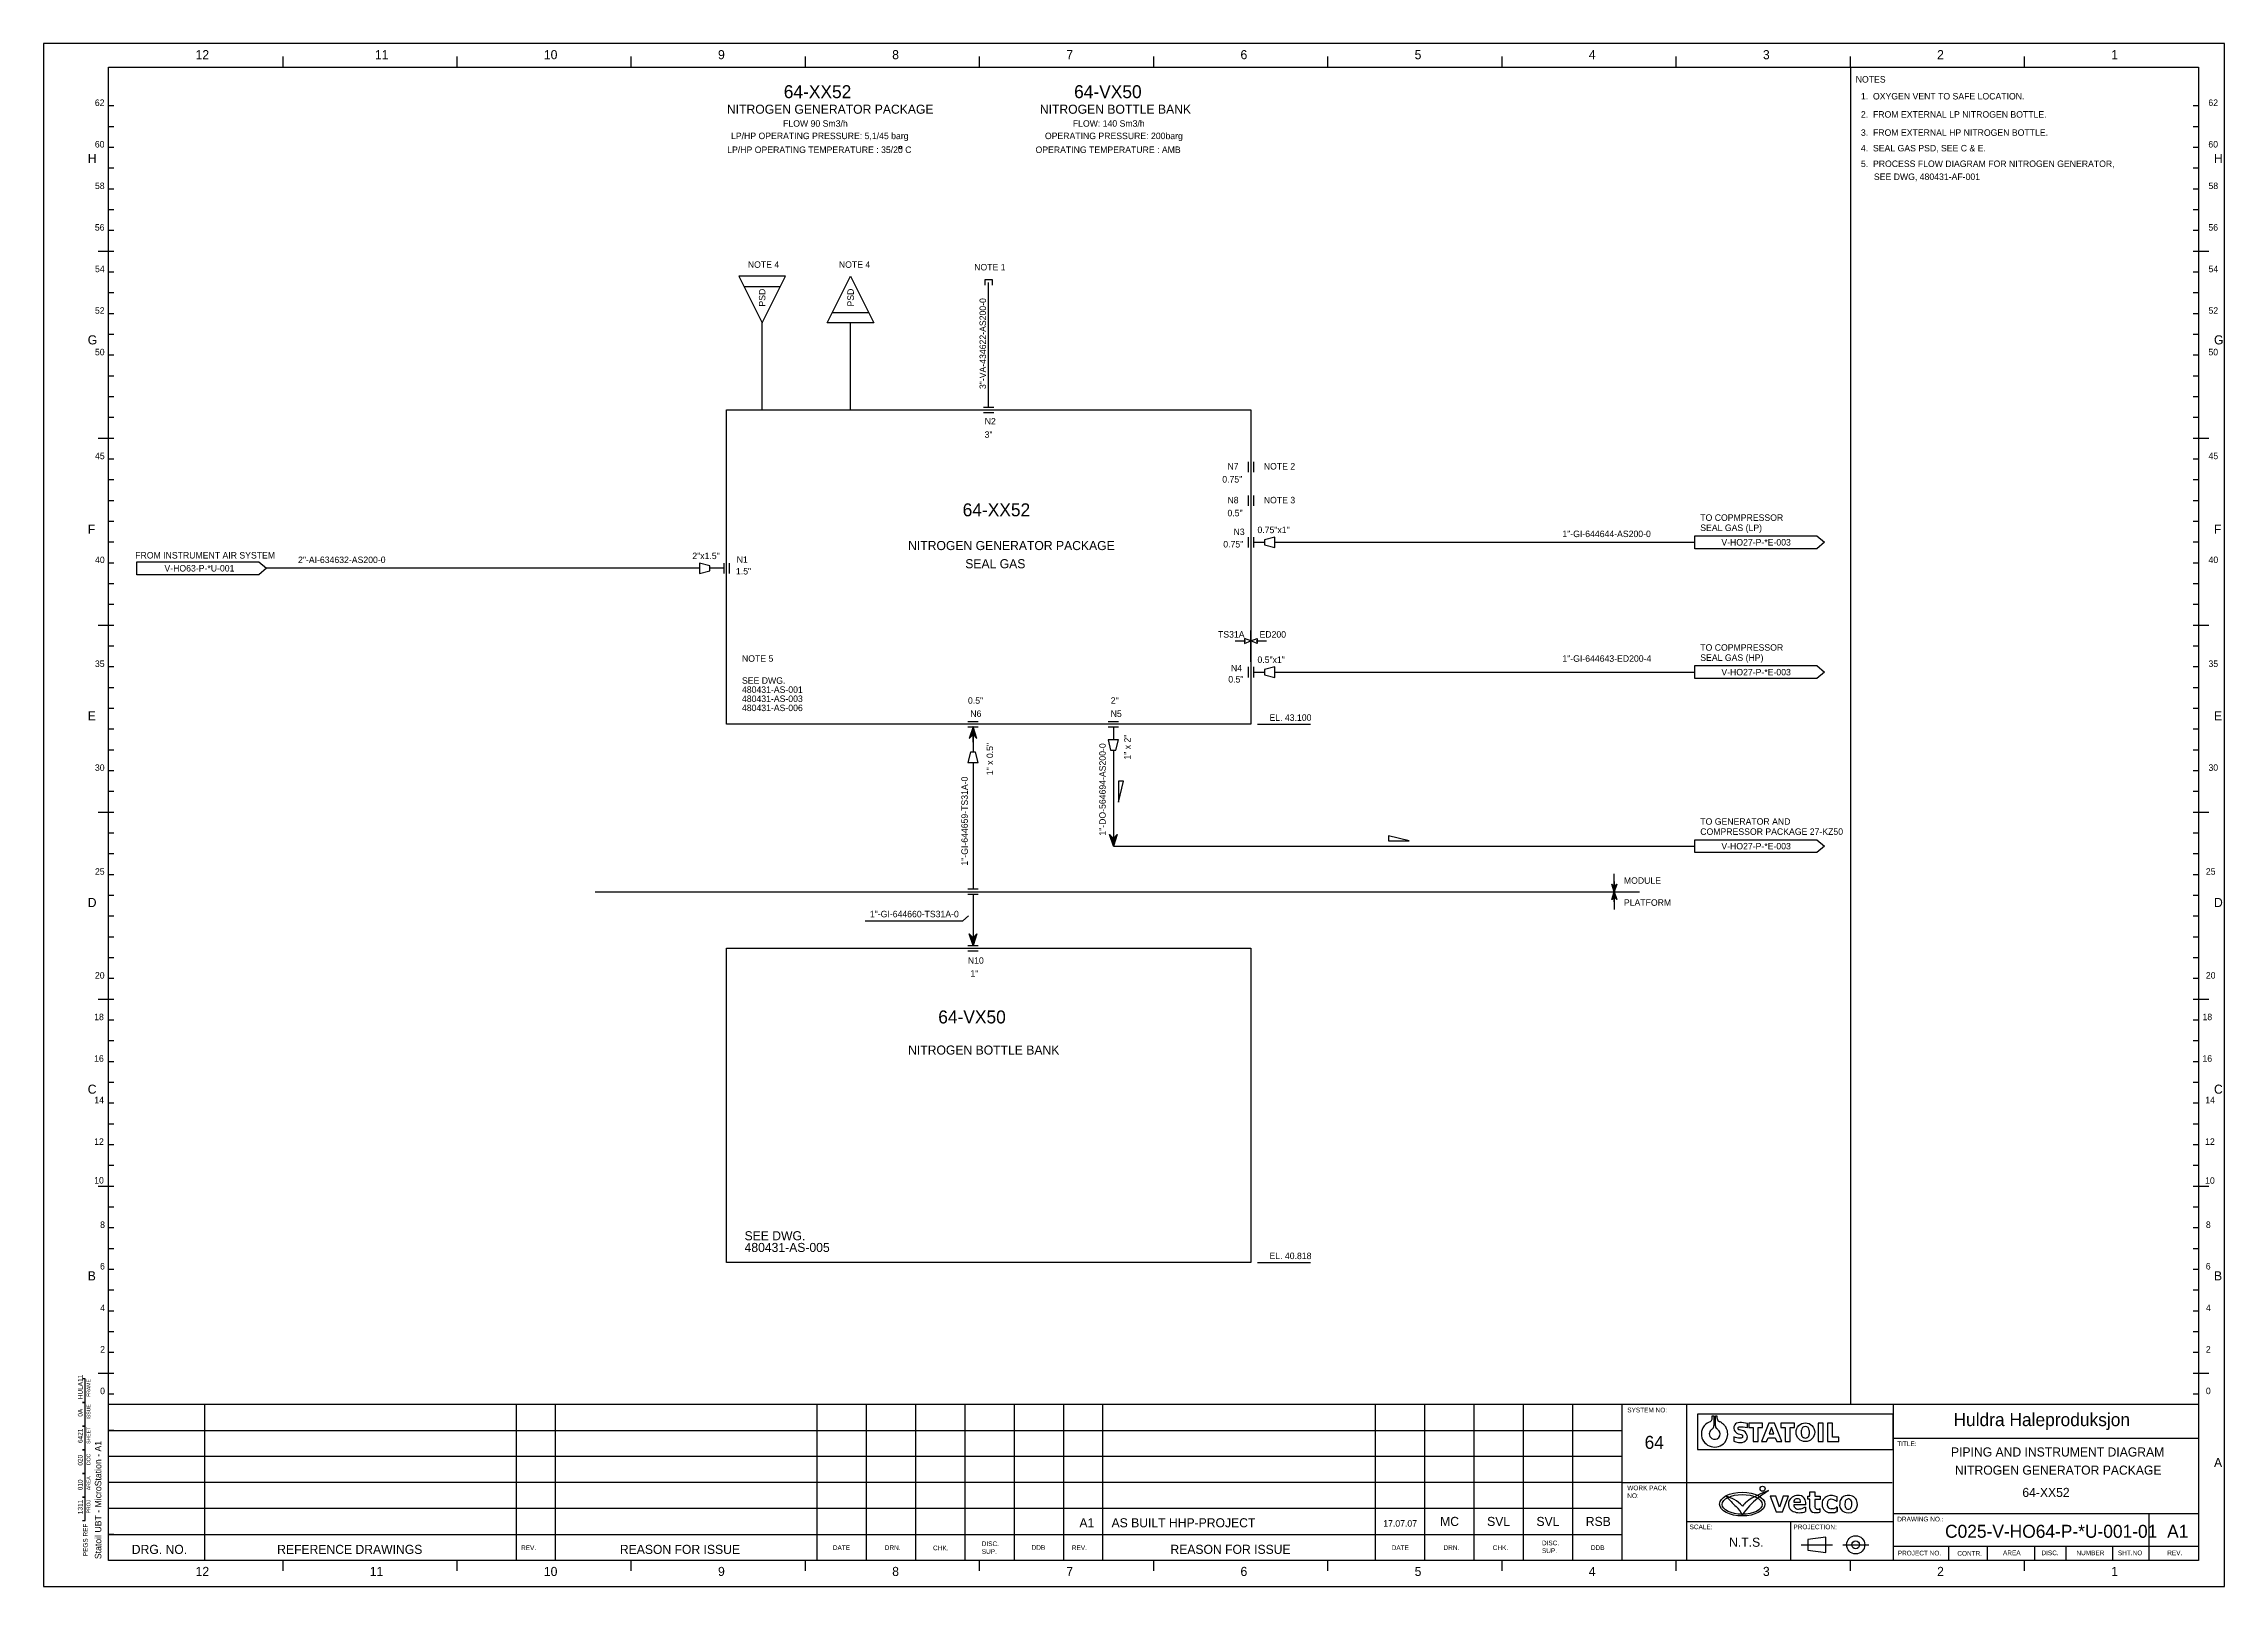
# Model space of a CAD drawing. Extents: x 0 to 840, y 0 to 594.
import ezdxf

# ---------------------------------------------------------------- set-up
doc = ezdxf.new("R2010")
doc.units = 0
for name, color, linetype in [('01-LIN-025-A', 7, 'Continuous'), ('08-LIN-050-A', 7, 'Continuous'), ('14-LIN-025-DASH', 7, 'Continuous'), ('15-LIN-025-PHAN', 7, 'Continuous'), ('18-LIN-025-SP', 7, 'Continuous'), ('34-TXT-018', 7, 'Continuous'), ('35-TXT-025', 7, 'Continuous'), ('36-TXT-035', 7, 'Continuous'), ('37-TXT-050', 7, 'Continuous'), ('43-', 7, 'Continuous'), ('45-', 7, 'Continuous'), ('47-', 7, 'Continuous')]:
    doc.layers.add(name, color=color, linetype=linetype)

# ---------------------------------------------------------------- blocks, each defined once
blk = doc.blocks.new('VETHOF')
at = {"layer": '35-TXT-025'}
for p, q in [((0.41, -1.3), (1.85, -5.04)), ((0.41, -1.31), (0.42, -1.31)), ((1.85, -5.04), (3.31, -5.04)), ((3.31, -5.04), (4.76, -1.31)), ((8.91, -3.39), (6.02, -3.39)), ((6.02, -3.39), (6.02, -3.39)), ((6.04, -2.75), (7.66, -2.75)), ((6.04, -2.75), (6.04, -2.75)), ((7.16, -1.93), (6.63, -1.93)), ((8.68, -3.97), (8.83, -3.97)), ((8.83, -3.97), (8.87, -4.96)), ((9.39, -2.06), (9.39, -1.28)), ((9.39, -1.28), (9.86, -1.28)), ((9.85, -2.06), (9.39, -2.06)), ((9.85, -4.22), (9.85, -2.06)), ((9.86, -1.28), (9.86, -0.24)), ((9.86, -0.24), (11.07, -0.24)), ((10.74, -3.85), (10.72, -3.83)), ((11.07, -0.24), (11.07, -1.28)), ((11.07, -1.28), (12.33, -1.28)), ((12.33, -2.08), (11.07, -2.08)), ((11.07, -2.08), (11.07, -3.93)), ((12.29, -4.26), (12.29, -5.14)), ((12.33, -1.28), (12.33, -2.08)), ((14.1, -3.62), (14.1, -3.06)), ((15.49, -4.35), (14.99, -4.35)), ((16.41, -3.92), (16.21, -3.92)), ((16.22, -2.53), (16.41, -2.53)), ((16.41, -2.53), (16.41, -1.5)), ((16.41, -3.92), (16.41, -4.95)), ((16.41, -4.95), (16.41, -3.92)), ((14.64, -5.24), (15.22, -5.23))]:
    blk.add_line(p, q, dxfattribs=at)
for points in [[(2.6, -3.94), (1.73, -1.3), (0.41, -1.3)], [(4.76, -1.31), (3.49, -1.3), (2.6, -3.94)]]:
    blk.add_lwpolyline(points, dxfattribs=at)
blk.add_circle((-1.43, 0.48), 0.605, dxfattribs=at)
for centre, radius, start, end in [((13.93, -22.68), 26.62, 121.5563, 128.3285), ((37.25, 42.28), 64.41, 222.5947, 225.7032), ((-14.08, -13.49), 12.79, 62.6066, 72.1906), ((-11.71, -8.47), 7.25, 41.0115, 61.0067), ((-14.02, -10.14), 8.92, 28.965, 45.1389), ((-3.16, -5.6), 3.6, 124.7387, 147.7308), ((8.37, -15.52), 17.55, 128.5803, 146.05), ((6.12, -18.57), 19.56, 108.2412, 125.4198), ((6.77, -3.21), 1.99, 154.3487, 183.6218), ((6.54, -3.31), 1.76, 180.9147, 248.3029), ((6.95, -3.34), 2.21, 78.1818, 153.4256), ((7.4, -1.55), 3.72, 246.066, 293.4026), ((7.11, -3.3), 1.1, 184.8601, 284.5167), ((7.34, -2.01), 2.35, 271.2552, 305.2681), ((7.31, -2.69), 1.52, 17.8896, 86.6586), ((6.01, -3.18), 2.91, 355.735, 19.13), ((10.95, -4.11), 1.11, 185.5058, 268.5279), ((11.23, 0.94), 6.17, 267.1617, 279.8493), ((11.68, -3.8), 0.621, 192.7792, 272.2628), ((11.84, -3.73), 0.699, 259.1117, 310.2572), ((14.63, -3.05), 1.82, 106.958, 189.6818), ((14.73, -3.35), 1.9, 180.2152, 267.4856), ((15.01, -4.27), 3.11, 63.2083, 107.2021), ((15.01, -2.96), 0.922, 90.9584, 186.0164), ((14.92, -4.02), 1.98, 48.9228, 87.6766), ((15.36, -3.23), 2.01, 265.9477, 301.2036), ((15.3, -3.22), 1.15, 279.5929, 322.5462), ((18.79, -3.46), 1.78, 170.4912, 263.3791), ((18.97, -3.03), 1.94, 151.7643, 183.9277), ((19.79, -3.3), 1.57, 162.7412, 208.9148), ((19.14, -2.82), 0.849, 86.3191, 180.85), ((19.09, -3.62), 0.807, 212.7849, 321.122), ((19.18, -3.11), 2.2, 254.0775, 321.1567), ((19.2, -3.25), 2.12, 29.0189, 101.4145), ((19.02, -2.88), 0.922, 8.7879, 79.0575), ((17.23, -3.04), 2.72, 336.4872, 6.4609), ((18.68, -3.2), 2.57, 329.8764, 22.4066)]:
    blk.add_arc(centre, radius, start, end, dxfattribs=at)
for centre, major_axis, ratio in [((-6.29, -3.19), (5.4, 0), 0.528293), ((-6.29, -3.28), (4.78, 0), 0.49425)]:
    blk.add_ellipse(centre, major_axis=major_axis, ratio=ratio, dxfattribs=at)
for centre, major_axis, ratio, start_param, end_param in [((6.66, -2.64), (0, -0.712), 0.880856, 3.185051, 4.854658), ((7.04, -2.64), (0, 0.717), 0.880776, 4.56178, 6.095477), ((15.03, -3.61), (-0.934, 0), 0.790089, 0.002176, 1.522775), ((18.68, -3.23), (0, 2.06), 0.822978, 6.225398, 7.281168)]:
    blk.add_ellipse(centre, major_axis=major_axis, ratio=ratio, start_param=start_param, end_param=end_param, dxfattribs=at)

msp = doc.modelspace()

# ---------------------------------------------------------------- linework, layer by layer
at = {"layer": '01-LIN-025-A'}
for p, q in [((636, 404.5), (683, 404.5)), ((636, 399.5), (636, 404.5)), ((683, 404.5), (686, 402)), ((683, 399.5), (636, 399.5)), ((686, 402), (683, 399.5)), ((35.85, 394.5), (82.85, 394.5)), ((35.85, 389.5), (35.85, 394.5)), ((82.85, 389.5), (35.85, 389.5)), ((82.85, 394.5), (85.85, 392)), ((85.85, 392), (82.85, 389.5)), ((636, 354.5), (683, 354.5)), ((636, 349.5), (636, 354.5)), ((683, 354.5), (686, 352)), ((683, 349.5), (636, 349.5)), ((686, 352), (683, 349.5)), ((467.56, 332), (488.02, 332)), ((636, 287.5), (683, 287.5)), ((636, 282.5), (636, 287.5)), ((683, 287.5), (686, 285)), ((683, 282.5), (636, 282.5)), ((686, 285), (683, 282.5)), ((605.01, 267.45), (605.01, 274.29)), ((605.01, 267.45), (605.01, 260.62)), ((467.56, 124.75), (488.02, 124.75))]:
    msp.add_line(p, q, dxfattribs=at)
for points in [[(267.77, 504.44), (276.77, 486.44), (285.77, 504.44)], [(301.83, 486.44), (310.83, 504.44), (319.83, 486.44)], [(462.5, 365), (462.5, 363), (465, 364)], [(467.45, 365), (467.45, 363), (464.95, 364)], [(416.01, 310), (414.01, 310), (414.01, 302)], [(518, 289), (518, 287), (526, 287)]]:
    msp.add_lwpolyline(points, close=True, dxfattribs=at)
for points in [[(269.77, 500.44), (283.77, 500.44)], [(365.5, 501), (365.5, 503), (362.5, 503), (362.5, 501)], [(303.84, 490.44), (317.84, 490.44)], [(362, 454), (366, 454)], [(362, 452), (366, 452)], [(464, 433), (464, 429)], [(466, 433), (466, 429)], [(464, 420), (464, 416)], [(466, 420), (466, 416)], [(464, 404), (464, 400)], [(466, 404), (466, 400)], [(474.3, 404), (470.3, 403)], [(474.3, 400), (474.3, 404)], [(470.3, 403), (470.3, 401)], [(470.3, 401), (474.3, 400)], [(256.62, 393), (252.62, 394)], [(252.62, 394), (252.62, 390)], [(252.62, 390), (256.62, 391)], [(256.62, 391), (256.62, 393)], [(262, 394), (262, 390)], [(264, 394), (264, 390)], [(459, 364), (460, 364)], [(460, 364), (463, 364)], [(465, 356), (465, 368)], [(467, 364), (470, 364)], [(470, 364), (471, 364)], [(464, 354), (464, 350)], [(466, 354), (466, 350)], [(474.3, 354), (470.3, 353)], [(470.3, 353), (470.3, 351)], [(474.3, 350), (474.3, 354)], [(470.3, 351), (474.3, 350)], [(356, 333), (360, 333)], [(356, 331), (360, 331)], [(356.5, 326.5), (358, 328), (359.5, 326.5), (358, 331), (356.5, 326.5)], [(357.6, 327.6), (356.87, 327.6)], [(357.7, 327.7), (356.9, 327.7)], [(357.8, 327.8), (356.93, 327.8)], [(357.9, 327.9), (356.97, 327.9)], [(358, 328), (357, 328)], [(358.97, 328.1), (357.03, 328.1)], [(358.93, 328.2), (357.07, 328.2)], [(358.9, 328.3), (357.1, 328.3)], [(358.87, 328.4), (357.13, 328.4)], [(358.83, 328.5), (357.17, 328.5)], [(358.8, 328.6), (357.2, 328.6)], [(358.77, 328.7), (357.23, 328.7)], [(358.73, 328.8), (357.27, 328.8)], [(358.7, 328.9), (357.3, 328.9)], [(358.67, 329), (357.33, 329)], [(358.63, 329.1), (357.37, 329.1)], [(358.6, 329.2), (357.4, 329.2)], [(358.57, 329.3), (357.43, 329.3)], [(358.53, 329.4), (357.47, 329.4)], [(358.5, 329.5), (357.5, 329.5)], [(358.47, 329.6), (357.53, 329.6)], [(358.43, 329.7), (357.57, 329.7)], [(358.4, 329.8), (357.6, 329.8)], [(358.37, 329.9), (357.63, 329.9)], [(358.33, 330), (357.67, 330)], [(358.3, 330.1), (357.7, 330.1)], [(358.27, 330.2), (357.73, 330.2)], [(358.23, 330.3), (357.77, 330.3)], [(358.2, 330.4), (357.8, 330.4)], [(358.17, 330.5), (357.83, 330.5)], [(358.13, 330.6), (357.87, 330.6)], [(358.1, 330.7), (357.9, 330.7)], [(358.07, 330.8), (357.93, 330.8)], [(358.03, 330.9), (357.97, 330.9)], [(358, 325), (358, 331)], [(359, 328), (358, 328)], [(359.03, 327.9), (358.1, 327.9)], [(359.07, 327.8), (358.2, 327.8)], [(359.1, 327.7), (358.3, 327.7)], [(359.13, 327.6), (358.4, 327.6)], [(410.06, 333), (414.06, 333)], [(410.06, 331), (414.06, 331)], [(357, 321.19), (356, 317.19)], [(356.6, 326.6), (356.53, 326.6)], [(356.7, 326.7), (356.57, 326.7)], [(356.8, 326.8), (356.6, 326.8)], [(356.9, 326.9), (356.63, 326.9)], [(357, 327), (356.67, 327)], [(357.1, 327.1), (356.7, 327.1)], [(357.2, 327.2), (356.73, 327.2)], [(357.3, 327.3), (356.77, 327.3)], [(357.4, 327.4), (356.8, 327.4)], [(357.5, 327.5), (356.83, 327.5)], [(359, 321.19), (357, 321.19)], [(359.17, 327.5), (358.5, 327.5)], [(359.2, 327.4), (358.6, 327.4)], [(359.23, 327.3), (358.7, 327.3)], [(359.27, 327.2), (358.8, 327.2)], [(359.3, 327.1), (358.9, 327.1)], [(359.33, 327), (359, 327)], [(360, 317.19), (359, 321.19)], [(359.37, 326.9), (359.1, 326.9)], [(359.4, 326.8), (359.2, 326.8)], [(359.43, 326.7), (359.3, 326.7)], [(359.47, 326.6), (359.4, 326.6)], [(410, 326), (411, 322)], [(414, 326), (410, 326)], [(411, 322), (413, 322)], [(413, 322), (414, 326)], [(356, 317.19), (360, 317.19)], [(410.56, 289.5), (412.06, 288), (413.56, 289.5), (412.06, 285), (410.56, 289.5)], [(410.66, 289.4), (410.59, 289.4)], [(410.76, 289.3), (410.62, 289.3)], [(410.86, 289.2), (410.66, 289.2)], [(410.96, 289.1), (410.69, 289.1)], [(411.06, 289), (410.72, 289)], [(411.16, 288.9), (410.76, 288.9)], [(411.26, 288.8), (410.79, 288.8)], [(411.36, 288.7), (410.82, 288.7)], [(411.46, 288.6), (410.86, 288.6)], [(411.56, 288.5), (410.89, 288.5)], [(411.66, 288.4), (410.92, 288.4)], [(411.76, 288.3), (410.96, 288.3)], [(411.86, 288.2), (410.99, 288.2)], [(411.96, 288.1), (411.02, 288.1)], [(412.06, 288), (411.06, 288)], [(413.02, 287.9), (411.09, 287.9)], [(412.99, 287.8), (411.12, 287.8)], [(412.96, 287.7), (411.16, 287.7)], [(412.92, 287.6), (411.19, 287.6)], [(412.89, 287.5), (411.22, 287.5)], [(412.86, 287.4), (411.26, 287.4)], [(412.82, 287.3), (411.29, 287.3)], [(412.79, 287.2), (411.32, 287.2)], [(412.76, 287.1), (411.36, 287.1)], [(412.72, 287), (411.39, 287)], [(412.69, 286.9), (411.42, 286.9)], [(412.66, 286.8), (411.46, 286.8)], [(412.62, 286.7), (411.49, 286.7)], [(412.59, 286.6), (411.52, 286.6)], [(412.56, 286.5), (411.56, 286.5)], [(412.52, 286.4), (411.59, 286.4)], [(412.49, 286.3), (411.62, 286.3)], [(412.46, 286.2), (411.66, 286.2)], [(412.42, 286.1), (411.69, 286.1)], [(412.39, 286), (411.72, 286)], [(412.36, 285.9), (411.76, 285.9)], [(412.32, 285.8), (411.79, 285.8)], [(412.29, 285.7), (411.82, 285.7)], [(412.26, 285.6), (411.86, 285.6)], [(412.06, 291), (412.06, 285)], [(413.06, 288), (412.06, 288)], [(413.09, 288.1), (412.16, 288.1)], [(413.12, 288.2), (412.26, 288.2)], [(413.16, 288.3), (412.36, 288.3)], [(413.19, 288.4), (412.46, 288.4)], [(413.22, 288.5), (412.56, 288.5)], [(413.26, 288.6), (412.66, 288.6)], [(413.29, 288.7), (412.76, 288.7)], [(413.32, 288.8), (412.86, 288.8)], [(413.36, 288.9), (412.96, 288.9)], [(413.39, 289), (413.06, 289)], [(413.42, 289.1), (413.16, 289.1)], [(413.46, 289.2), (413.26, 289.2)], [(413.49, 289.3), (413.36, 289.3)], [(413.52, 289.4), (413.46, 289.4)], [(412.22, 285.5), (411.89, 285.5)], [(412.19, 285.4), (411.92, 285.4)], [(412.16, 285.3), (411.96, 285.3)], [(412.12, 285.2), (411.99, 285.2)], [(412.09, 285.1), (412.02, 285.1)], [(604.02, 270.41), (605.01, 269.42), (605.99, 270.41), (605.01, 267.45), (604.02, 270.41)], [(604.09, 270.34), (604.04, 270.34)], [(604.15, 270.28), (604.07, 270.28)], [(604.22, 270.21), (604.09, 270.21)], [(604.28, 270.15), (604.11, 270.15)], [(604.35, 270.08), (604.13, 270.08)], [(604.42, 270.01), (604.15, 270.01)], [(604.48, 269.95), (604.17, 269.95)], [(604.55, 269.88), (604.2, 269.88)], [(604.61, 269.82), (604.22, 269.82)], [(604.68, 269.75), (604.24, 269.75)], [(604.74, 269.69), (604.26, 269.69)], [(604.81, 269.62), (604.28, 269.62)], [(604.88, 269.56), (604.31, 269.56)], [(604.94, 269.49), (604.33, 269.49)], [(605.01, 269.42), (604.35, 269.42)], [(605.64, 269.36), (604.37, 269.36)], [(605.62, 269.29), (604.39, 269.29)], [(605.6, 269.23), (604.42, 269.23)], [(605.57, 269.16), (604.44, 269.16)], [(605.55, 269.1), (604.46, 269.1)], [(605.53, 269.03), (604.48, 269.03)], [(605.51, 268.96), (604.5, 268.96)], [(605.49, 268.9), (604.53, 268.9)], [(605.47, 268.83), (604.55, 268.83)], [(605.01, 271.39), (605.01, 267.45)], [(605.66, 269.42), (605.01, 269.42)], [(605.68, 269.49), (605.07, 269.49)], [(605.71, 269.56), (605.14, 269.56)], [(605.73, 269.62), (605.2, 269.62)], [(605.75, 269.69), (605.27, 269.69)], [(605.77, 269.75), (605.33, 269.75)], [(605.79, 269.82), (605.4, 269.82)], [(605.81, 269.88), (605.47, 269.88)], [(605.84, 269.95), (605.53, 269.95)], [(605.86, 270.01), (605.6, 270.01)], [(605.88, 270.08), (605.66, 270.08)], [(605.9, 270.15), (605.73, 270.15)], [(605.92, 270.21), (605.79, 270.21)], [(605.95, 270.28), (605.86, 270.28)], [(605.97, 270.34), (605.92, 270.34)], [(356, 268.53), (360, 268.53)], [(356, 266.53), (360, 266.53)], [(605.99, 264.5), (605.01, 265.49), (604.02, 264.5), (605.01, 267.45), (605.99, 264.5)], [(604.04, 264.57), (604.09, 264.57)], [(604.07, 264.63), (604.15, 264.63)], [(604.09, 264.7), (604.22, 264.7)], [(604.11, 264.76), (604.28, 264.76)], [(604.13, 264.83), (604.35, 264.83)], [(604.15, 264.89), (604.41, 264.89)], [(604.17, 264.96), (604.48, 264.96)], [(604.2, 265.03), (604.55, 265.03)], [(604.22, 265.09), (604.61, 265.09)], [(604.24, 265.16), (604.68, 265.16)], [(604.26, 265.22), (604.74, 265.22)], [(604.28, 265.29), (604.81, 265.29)], [(604.31, 265.35), (604.87, 265.35)], [(604.33, 265.42), (604.94, 265.42)], [(604.35, 265.49), (605.01, 265.49)], [(604.37, 265.55), (605.64, 265.55)], [(604.39, 265.62), (605.62, 265.62)], [(604.41, 265.68), (605.6, 265.68)], [(604.44, 265.75), (605.58, 265.75)], [(604.46, 265.81), (605.55, 265.81)], [(604.48, 265.88), (605.53, 265.88)], [(604.5, 265.94), (605.51, 265.94)], [(604.53, 266.01), (605.49, 266.01)], [(604.55, 266.08), (605.47, 266.08)], [(605.44, 268.77), (604.57, 268.77)], [(604.57, 266.14), (605.44, 266.14)], [(605.42, 268.7), (604.59, 268.7)], [(604.59, 266.21), (605.42, 266.21)], [(605.4, 268.64), (604.61, 268.64)], [(604.61, 266.27), (605.4, 266.27)], [(605.38, 268.57), (604.63, 268.57)], [(604.63, 266.34), (605.38, 266.34)], [(605.36, 268.5), (604.66, 268.5)], [(604.66, 266.4), (605.36, 266.4)], [(605.33, 268.44), (604.68, 268.44)], [(604.68, 266.47), (605.33, 266.47)], [(605.31, 268.37), (604.7, 268.37)], [(604.7, 266.54), (605.31, 266.54)], [(605.29, 268.31), (604.72, 268.31)], [(604.72, 266.6), (605.29, 266.6)], [(605.27, 268.24), (604.74, 268.24)], [(604.74, 266.67), (605.27, 266.67)], [(605.25, 268.18), (604.77, 268.18)], [(604.77, 266.73), (605.25, 266.73)], [(605.22, 268.11), (604.79, 268.11)], [(604.79, 266.8), (605.22, 266.8)], [(605.2, 268.05), (604.81, 268.05)], [(604.81, 266.86), (605.2, 266.86)], [(605.18, 267.98), (604.83, 267.98)], [(604.83, 266.93), (605.18, 266.93)], [(605.16, 267.91), (604.85, 267.91)], [(604.85, 267), (605.16, 267)], [(604.87, 267.06), (605.14, 267.06)], [(605.14, 267.85), (604.88, 267.85)], [(605.11, 267.78), (604.9, 267.78)], [(604.9, 267.13), (605.12, 267.13)], [(605.09, 267.72), (604.92, 267.72)], [(604.92, 267.19), (605.09, 267.19)], [(605.07, 267.65), (604.94, 267.65)], [(604.94, 267.26), (605.07, 267.26)], [(605.05, 267.59), (604.96, 267.59)], [(604.96, 267.32), (605.05, 267.32)], [(605.03, 267.52), (604.98, 267.52)], [(604.98, 267.39), (605.03, 267.39)], [(605.01, 263.52), (605.01, 267.45)], [(605.01, 265.49), (605.66, 265.49)], [(605.07, 265.42), (605.68, 265.42)], [(605.14, 265.35), (605.71, 265.35)], [(605.2, 265.29), (605.73, 265.29)], [(605.27, 265.22), (605.75, 265.22)], [(605.33, 265.16), (605.77, 265.16)], [(605.4, 265.09), (605.79, 265.09)], [(605.47, 265.03), (605.82, 265.03)], [(605.53, 264.96), (605.84, 264.96)], [(605.6, 264.89), (605.86, 264.89)], [(605.66, 264.83), (605.88, 264.83)], [(605.73, 264.76), (605.9, 264.76)], [(605.79, 264.7), (605.93, 264.7)], [(605.86, 264.63), (605.95, 264.63)], [(605.93, 264.57), (605.97, 264.57)], [(316.51, 256.3), (354.13, 256.3), (356.24, 258.16)], [(358, 252.75), (358, 246.75)], [(356, 246.75), (360, 246.75)], [(356, 244.75), (360, 244.75)], [(356.5, 251.25), (358, 249.75), (359.5, 251.25), (358, 246.75), (356.5, 251.25)], [(356.6, 251.15), (356.53, 251.15)], [(356.7, 251.05), (356.57, 251.05)], [(356.8, 250.95), (356.6, 250.95)], [(356.9, 250.85), (356.63, 250.85)], [(357, 250.75), (356.67, 250.75)], [(357.1, 250.65), (356.7, 250.65)], [(357.2, 250.55), (356.73, 250.55)], [(357.3, 250.45), (356.77, 250.45)], [(357.4, 250.35), (356.8, 250.35)], [(357.5, 250.25), (356.83, 250.25)], [(357.6, 250.15), (356.87, 250.15)], [(357.7, 250.05), (356.9, 250.05)], [(357.8, 249.95), (356.93, 249.95)], [(357.9, 249.85), (356.97, 249.85)], [(358, 249.75), (357, 249.75)], [(358.97, 249.65), (357.03, 249.65)], [(358.93, 249.55), (357.07, 249.55)], [(358.9, 249.45), (357.1, 249.45)], [(358.87, 249.35), (357.13, 249.35)], [(358.83, 249.25), (357.17, 249.25)], [(358.8, 249.15), (357.2, 249.15)], [(358.77, 249.05), (357.23, 249.05)], [(358.73, 248.95), (357.27, 248.95)], [(358.7, 248.85), (357.3, 248.85)], [(358.67, 248.75), (357.33, 248.75)], [(358.63, 248.65), (357.37, 248.65)], [(358.6, 248.55), (357.4, 248.55)], [(358.57, 248.45), (357.43, 248.45)], [(358.53, 248.35), (357.47, 248.35)], [(358.5, 248.25), (357.5, 248.25)], [(358.47, 248.15), (357.53, 248.15)], [(358.43, 248.05), (357.57, 248.05)], [(358.4, 247.95), (357.6, 247.95)], [(358.37, 247.85), (357.63, 247.85)], [(358.33, 247.75), (357.67, 247.75)], [(358.3, 247.65), (357.7, 247.65)], [(358.27, 247.55), (357.73, 247.55)], [(358.23, 247.45), (357.77, 247.45)], [(358.2, 247.35), (357.8, 247.35)], [(358.17, 247.25), (357.83, 247.25)], [(358.13, 247.15), (357.87, 247.15)], [(358.1, 247.05), (357.9, 247.05)], [(358.07, 246.95), (357.93, 246.95)], [(358.03, 246.85), (357.97, 246.85)], [(359, 249.75), (358, 249.75)], [(359.03, 249.85), (358.1, 249.85)], [(359.07, 249.95), (358.2, 249.95)], [(359.1, 250.05), (358.3, 250.05)], [(359.13, 250.15), (358.4, 250.15)], [(359.17, 250.25), (358.5, 250.25)], [(359.2, 250.35), (358.6, 250.35)], [(359.23, 250.45), (358.7, 250.45)], [(359.27, 250.55), (358.8, 250.55)], [(359.3, 250.65), (358.9, 250.65)], [(359.33, 250.75), (359, 250.75)], [(359.37, 250.85), (359.1, 250.85)], [(359.4, 250.95), (359.2, 250.95)], [(359.43, 251.05), (359.3, 251.05)], [(359.47, 251.15), (359.4, 251.15)]]:
    msp.add_lwpolyline(points, dxfattribs=at)
msp.add_circle((330, 554), 0.532, dxfattribs=at)
at = {"layer": '08-LIN-050-A'}
for p, q in [((696, 585), (696, 70)), ((364, 454), (364, 502)), ((466, 402), (470.3, 402)), ((474.3, 402), (636, 402)), ((252.62, 392), (85.85, 392)), ((262, 392), (256.62, 392)), ((358, 331), (358, 321.78)), ((358, 329.44), (358, 321.19)), ((412.06, 331), (412.06, 326)), ((412.06, 322), (412.06, 285)), ((358, 317.19), (358, 268.53)), ((412.06, 285), (636, 285)), ((358, 266.53), (358, 247.75))]:
    msp.add_line(p, q, dxfattribs=at)
at = {"layer": '14-LIN-025-DASH'}
for p, q in [((276.77, 453), (276.77, 486.44)), ((310.83, 453), (310.83, 486.44))]:
    msp.add_line(p, q, dxfattribs=at)
at = {"layer": '15-LIN-025-PHAN'}
for points in [[(15, 70.8), (16, 70.8), (16, 79.9), (15, 79.9)], [(15, 61.7), (16, 61.7), (16, 70.8), (15, 70.8)], [(15, 52.6), (16, 52.6), (16, 61.7), (15, 61.7)], [(15, 43.5), (16, 43.5), (16, 52.6), (15, 52.6)], [(15, 34.4), (16, 34.4), (16, 43.5), (15, 43.5)], [(15, 25.3), (16, 25.3), (16, 34.4), (15, 34.4)]]:
    msp.add_lwpolyline(points, dxfattribs=at)
at = {"layer": '18-LIN-025-SP'}
for p, q in [((466, 352), (470.3, 352)), ((474.3, 352), (636, 352)), ((212.43, 267.45), (614.74, 267.45))]:
    msp.add_line(p, q, dxfattribs=at)
for points in [[(263, 453), (465, 453), (465, 332), (263, 332)], [(263, 245.75), (465, 245.75), (465, 124.75), (263, 124.75)]]:
    msp.add_lwpolyline(points, close=True, dxfattribs=at)
at = {"layer": '37-TXT-050'}
msp.add_line((0, 0), (0, 0), dxfattribs=at)
msp.add_line((0, 0), (0, 0), dxfattribs=at)
msp.add_line((0, 0), (0, 0), dxfattribs=at)
msp.add_line((0, 0), (0, 0), dxfattribs=at)
msp.add_line((0, 0), (0, 0), dxfattribs=at)
at = {"layer": '43-'}
for p, q in [((25, 60), (608, 60)), ((677, 16), (689, 16)), ((693, 16), (703, 16)), ((712.5, 15.5), (830, 15.5))]:
    msp.add_line(p, q, dxfattribs=at)
for points in [[(0, 594), (0, 0), (840, 0), (840, 594)], [(679.5, 14), (686.5, 13), (686.5, 19), (679.5, 18)]]:
    msp.add_lwpolyline(points, close=True, dxfattribs=at)
for points in [[(92.08, 589), (92.08, 585)], [(159.16, 589), (159.16, 585)], [(226.24, 589), (226.24, 585)], [(293.32, 589), (293.32, 585)], [(360.4, 589), (360.4, 585)], [(427.48, 589), (427.48, 585)], [(494.56, 589), (494.56, 585)], [(561.64, 589), (561.64, 585)], [(628.72, 589), (628.72, 585)], [(695.8, 589), (695.8, 585)], [(762.88, 589), (762.88, 585)], [(27, 570), (25, 570)], [(830, 570), (828, 570)], [(27, 562), (25, 562)], [(830, 562), (828, 562)], [(27, 554), (25, 554)], [(27, 546), (25, 546)], [(830, 554), (828, 554)], [(830, 546), (828, 546)], [(27, 538), (25, 538)], [(830, 538), (828, 538)], [(27, 530), (25, 530)], [(830, 530), (828, 530)], [(27, 522), (25, 522)], [(830, 522), (828, 522)], [(25, 514), (21, 514)], [(27, 514), (25, 514)], [(830, 514), (828, 514)], [(834, 514), (830, 514)], [(27, 506), (25, 506)], [(830, 506), (828, 506)], [(27, 498), (25, 498)], [(830, 498), (828, 498)], [(27, 490), (25, 490)], [(830, 490), (828, 490)], [(27, 482), (25, 482)], [(830, 482), (828, 482)], [(27, 474), (25, 474)], [(830, 474), (828, 474)], [(27, 466), (25, 466)], [(830, 466), (828, 466)], [(27, 458), (25, 458)], [(830, 458), (828, 458)], [(27, 450), (25, 450)], [(830, 450), (828, 450)], [(25, 442), (21, 442)], [(27, 442), (25, 442)], [(830, 442), (828, 442)], [(834, 442), (830, 442)], [(27, 434), (25, 434)], [(830, 434), (828, 434)], [(27, 426), (25, 426)], [(830, 426), (828, 426)], [(27, 418), (25, 418)], [(830, 418), (828, 418)], [(27, 410), (25, 410)], [(830, 410), (828, 410)], [(27, 402), (25, 402)], [(830, 402), (828, 402)], [(27, 394), (25, 394)], [(830, 394), (828, 394)], [(27, 386), (25, 386)], [(27, 378), (25, 378)], [(830, 386), (828, 386)], [(830, 378), (828, 378)], [(25, 370), (21, 370)], [(27, 370), (25, 370)], [(830, 370), (828, 370)], [(834, 370), (830, 370)], [(27, 362), (25, 362)], [(830, 362), (828, 362)], [(27, 354), (25, 354)], [(830, 354), (828, 354)], [(27, 346), (25, 346)], [(830, 346), (828, 346)], [(27, 338), (25, 338)], [(830, 338), (828, 338)], [(27, 330), (25, 330)], [(830, 330), (828, 330)], [(27, 322), (25, 322)], [(830, 322), (828, 322)], [(27, 314), (25, 314)], [(830, 314), (828, 314)], [(27, 306), (25, 306)], [(830, 306), (828, 306)], [(25, 298), (21, 298)], [(27, 298), (25, 298)], [(830, 298), (828, 298)], [(834, 298), (830, 298)], [(27, 290), (25, 290)], [(830, 290), (828, 290)], [(27, 282), (25, 282)], [(830, 282), (828, 282)], [(27, 274), (25, 274)], [(830, 274), (828, 274)], [(27, 266), (25, 266)], [(830, 266), (828, 266)], [(27, 258), (25, 258)], [(830, 258), (828, 258)], [(27, 250), (25, 250)], [(830, 250), (828, 250)], [(27, 242), (25, 242)], [(830, 242), (828, 242)], [(27, 234), (25, 234)], [(830, 234), (828, 234)], [(25, 226), (21, 226)], [(27, 226), (25, 226)], [(830, 226), (828, 226)], [(834, 226), (830, 226)], [(27, 218), (25, 218)], [(27, 210), (25, 210)], [(830, 218), (828, 218)], [(830, 210), (828, 210)], [(27, 202), (25, 202)], [(830, 202), (828, 202)], [(27, 194), (25, 194)], [(830, 194), (828, 194)], [(27, 186), (25, 186)], [(830, 186), (828, 186)], [(27, 178), (25, 178)], [(830, 178), (828, 178)], [(27, 170), (25, 170)], [(830, 170), (828, 170)], [(27, 162), (25, 162)], [(830, 162), (828, 162)], [(25, 154), (21, 154)], [(27, 154), (25, 154)], [(830, 154), (828, 154)], [(834, 154), (830, 154)], [(27, 146), (25, 146)], [(830, 146), (828, 146)], [(27, 138), (25, 138)], [(830, 138), (828, 138)], [(27, 130), (25, 130)], [(830, 130), (828, 130)], [(27, 122), (25, 122)], [(830, 122), (828, 122)], [(27, 114), (25, 114)], [(830, 114), (828, 114)], [(27, 106), (25, 106)], [(830, 106), (828, 106)], [(27, 98), (25, 98)], [(830, 98), (828, 98)], [(27, 90), (25, 90)], [(830, 90), (828, 90)], [(25, 82), (21, 82)], [(27, 82), (25, 82)], [(830, 82), (828, 82)], [(834, 82), (830, 82)], [(27, 74), (25, 74)], [(27, 70), (25, 70)], [(62, 70), (62, 10)], [(197, 70), (197, 10)], [(298, 10), (298, 70)], [(317, 10), (317, 70)], [(336, 10), (336, 70)], [(355, 10), (355, 70)], [(374, 10), (374, 70)], [(408, 10), (408, 70)], [(513, 10), (513, 70)], [(532, 10), (532, 70)], [(551, 10), (551, 70)], [(570, 10), (570, 70)], [(589, 10), (589, 70)], [(830, 74), (828, 74)], [(830, 70), (828, 70)], [(27, 60), (25, 60)], [(27, 50), (25, 50)], [(608, 50), (25, 50)], [(27, 40), (25, 40)], [(608, 40), (25, 40)], [(27, 30), (25, 30)], [(608, 30), (25, 30)], [(27, 20), (25, 20)], [(673, 10), (673, 25)], [(92.08, 10), (92.08, 6)], [(159.16, 10), (159.16, 6)], [(226.24, 10), (226.24, 6)], [(293.32, 10), (293.32, 6)], [(360.4, 10), (360.4, 6)], [(427.48, 10), (427.48, 6)], [(494.56, 10), (494.56, 6)], [(561.64, 10), (561.64, 6)], [(628.72, 10), (628.72, 6)], [(695.8, 10), (695.8, 6)], [(733.85, 9.9), (733.85, 15.4)], [(748.79, 10.05), (748.79, 15.55)], [(762.88, 10), (762.88, 6)], [(767.03, 10), (767.03, 15.5)], [(779, 10), (779, 15.5)], [(797, 10), (797, 15.5)]]:
    msp.add_lwpolyline(points, dxfattribs=at)
for radius in [3.5, 1.5]:
    msp.add_circle((698, 16), radius, dxfattribs=at)
at = {"layer": '45-'}
for p, q in [((830, 70), (25, 70)), ((712.5, 57), (830, 57)), ((712.5, 28), (830, 28)), ((811, 10), (811, 28)), ((25, 20), (608, 20))]:
    msp.add_line(p, q, dxfattribs=at)
msp.add_lwpolyline([(25, 585), (830, 585), (830, 10), (25, 10)], close=True, dxfattribs=at)
for points in [[(182, 70), (182, 10)], [(393, 10), (393, 70)], [(608, 10), (608, 70)], [(633, 10), (633, 70)], [(712.5, 10), (712.5, 70)], [(608, 40), (712, 40)], [(633, 25), (712.5, 25)]]:
    msp.add_lwpolyline(points, dxfattribs=at)
at = {"layer": '47-'}
for p, q in [((677.1, 58.6), (677.1, 60.09)), ((680.1, 60.07), (680.1, 58.6))]:
    msp.add_line(p, q, dxfattribs=at)
for points in [[(637.05, 52.74), (712.45, 52.74), (712.45, 66.24), (637.05, 66.24)], [(656.25, 62.75), (654.79, 63.02), (654.05, 63.09), (653.31, 63.1), (652.68, 63.02), (652.11, 62.84), (651.7, 62.59), (651.4, 62.23), (651.04, 61.48), (651, 60.86), (651.15, 60.17), (651.5, 59.59), (652.15, 59.04), (652.76, 58.78), (653.34, 58.64), (653.87, 58.48), (654.07, 58.4), (654.34, 58.17), (654.42, 57.75), (654.36, 57.35), (654.19, 57.14), (653.81, 57.06), (653.36, 57.06), (652.8, 57.1), (652.17, 57.2), (651.71, 57.31), (651, 57.54), (651, 55.94), (651.84, 55.63), (652.83, 55.45), (653.54, 55.43), (654.3, 55.43), (654.93, 55.61), (655.56, 56.07), (655.91, 56.48), (656.12, 56.86), (656.21, 57.22), (656.27, 57.59), (656.2, 58.11), (655.85, 58.92), (655.42, 59.45), (654.74, 59.83), (653.25, 60.24), (653.02, 60.29), (652.8, 60.43), (652.75, 60.52), (652.75, 61.16), (652.87, 61.32), (653.13, 61.42), (653.76, 61.46), (654.64, 61.4), (655.38, 61.32), (656.25, 61.14)], [(658.5, 55.74), (660.45, 55.74), (660.45, 61.14), (662.1, 61.14), (662.1, 62.79), (656.85, 62.79), (656.85, 61.14), (658.5, 61.14)], [(661.72, 55.74), (663.67, 55.74), (664.27, 57.24), (666.97, 57.24), (667.57, 55.74), (669.52, 55.74), (666.75, 62.79), (664.5, 62.79)], [(664.65, 58.74), (666.45, 58.74), (665.55, 61.14)], [(670.8, 55.74), (672.75, 55.74), (672.75, 61.14), (674.4, 61.14), (674.4, 62.79), (669.15, 62.79), (669.15, 61.14), (670.8, 61.14)], [(683.55, 55.74), (685.5, 55.74), (685.5, 62.79), (683.55, 62.79)], [(687.15, 62.79), (687.15, 55.74), (691.5, 55.74), (691.5, 57.39), (689.1, 57.39), (689.1, 62.79)]]:
    msp.add_lwpolyline(points, close=True, dxfattribs=at)
for points in [[(642.72, 65.01), (642.76, 65.63), (643.39, 65.64), (643.39, 61.89)], [(643.98, 61.81), (643.95, 65.64), (644.54, 65.63)]]:
    msp.add_lwpolyline(points, dxfattribs=at)
msp.add_circle((678.6, 59.34), 3.6, dxfattribs=at)
for centre, radius, start, end in [((643.59, 58.65), 5.06, 113.76346, 188.32025), ((641.21, 64.77), 1.52, 282.85201, 9.04399), ((643.63, 58.7), 2.03, 124.58547, 237.18159), ((645.05, 57.76), 3.67, 125.9617, 134.51218), ((643.7, 58.69), 2.06, 235.48769, 40.78065), ((645.9, 57.6), 4.34, 130.49621, 133.84596), ((641.95, 61.79), 1.44, 321.74226, 3.76198), ((645.2, 61.71), 1.23, 175.31517, 221.21661), ((645.2, 61.51), 1.1, 213.34856, 238.49045), ((646.49, 65.41), 1.97, 173.46717, 187.71553), ((645.83, 65.04), 1.3, 175.30607, 197.18502), ((645.9, 64.8), 1.31, 186.12782, 222.82834), ((644.05, 59.53), 1.19, 43.33029, 60.81978), ((646.02, 61.25), 1.43, 219.32437, 237.87709), ((646.18, 64.84), 1.56, 216.87728, 246.65404), ((644.47, 61.38), 2.3, 55.65145, 61.54658), ((644.61, 60.4), 3.11, 48.05261, 68.1437), ((644.97, 60.04), 3.18, 37.24346, 57.25869), ((644.77, 59.44), 3.71, 20.13973, 42.78415), ((643.47, 58.69), 5.21, 321.41302, 9.02366), ((646.06, 59.56), 2.49, 13.51759, 27.69657), ((645.82, 59.21), 2.82, 6.07655, 19.28421), ((678.6, 60.08), 1.5, 359.75939, 179.75939), ((643.63, 58.74), 5.11, 189.19144, 319.92781), ((678.6, 58.59), 1.5, 179.75939, 0.24061)]:
    msp.add_arc(centre, radius, start, end, dxfattribs=at)

# ---------------------------------------------------------------- block references
at = {"layer": '35-TXT-025', "xscale": 1.6105100000000008, "yscale": 1.6105100000000006}
msp.add_blockref('VETHOF', (664.41, 36.84), dxfattribs=at)

# ---------------------------------------------------------------- texts
at = {"layer": '01-LIN-025-A'}
for s, p in [('TO COPMPRESSOR', (638.12, 410.25)), ('1"-GI-644644-AS200-0', (585, 404)), ('SEAL GAS (LP)', (638.12, 406.35)), ('V-HO27-P-*E-003', (646.25, 400.75)), ('FROM INSTRUMENT AIR SYSTEM', (35.29, 395.75)), ('2"-AI-634632-AS200-0', (98, 394)), ('V-HO63-P-*U-001', (46.55, 390.75)), ('TO COPMPRESSOR', (638.12, 360.25)), ('1"-GI-644643-ED200-4', (585, 356)), ('SEAL GAS (HP)', (638.12, 356.35)), ('V-HO27-P-*E-003', (646.25, 350.75)), ('TO GENERATOR AND ', (638.12, 293.25)), ('COMPRESSOR PACKAGE 27-KZ50', (638.12, 289.35)), ('V-HO27-P-*E-003', (646.25, 283.75)), ('MODULE', (608.7, 270.51)), ('PLATFORM', (608.7, 262.04))]:
    msp.add_text(s, height=2.5, dxfattribs=at).set_placement(p)
at = {"layer": '15-LIN-025-PHAN'}
for s, p in [('FRAME', (18, 72.95)), ('ISSUE', (18, 64.23)), ('SHEET', (18, 54.87)), ('DOC', (18, 46.72)), ('AREA', (18, 37.02)), ('PROJ', (18, 28.05))]:
    msp.add_text(s, height=1.422, rotation=89.9544, dxfattribs=at).set_placement(p)
at = {"layer": '34-TXT-018'}
for s, p in [('HULA11', (15, 72.07)), ('0A', (15, 65.33)), ('6421', (15, 55.19)), ('020', (15, 46.49)), ('010', (15, 37)), ('1311', (15, 27.8)), ('PEGS REF', (17, 11.59))]:
    msp.add_text(s, height=1.8, rotation=89.9544, dxfattribs=at).set_placement(p)
for s, p in [('SYSTEM NO:', (610, 67)), ('TITLE:', (714, 54)), ('WORK PACK', (610, 37)), ('NO:', (610, 34)), ('DRAWING NO.:', (714, 25)), ('DISC.', (361.36, 15.5)), ('DISC.', (577.15, 15.81)), ('SCALE:', (634, 22)), ('PROJECTION:', (674, 22)), ('REV.', (183.91, 13.97)), ('DATE', (304, 14)), ('DRN.', (324, 14)), ('CHK.', (342.6, 13.89)), ('SUP.', (361.36, 12.5)), ('DDB', (380.56, 14.07)), ('REV.', (396.05, 13.96)), ('DATE', (519.26, 13.98)), ('DRN.', (539.22, 14.04)), ('CHK.', (558.17, 14.01)), ('SUP.', (577.15, 12.81)), ('DDB', (596, 14)), ('PROJECT NO.', (714.19, 11.92)), ('CONTR.', (737.12, 11.81)), ('AREA', (754.73, 12.01)), ('DISC.', (769.53, 12)), ('NUMBER', (783, 12)), ('SHT.NO', (799, 12)), ('REV.', (818, 12))]:
    msp.add_text(s, height=1.8, dxfattribs=at).set_placement(p)
at = {"layer": '35-TXT-025'}
for s, height, p in [('NOTES', 2.5, (698, 579)), ('62', 2.5, (19.74, 570)), ('1.  OXYGEN VENT TO SAFE LOCATION.', 2.5, (700, 572.5)), ('62', 2.5, (833.84, 570)), ('FLOW 90 Sm3/h', 2.5, (284.84, 562)), ('FLOW: 140 Sm3/h', 2.5, (396.43, 562)), ('2.  FROM EXTERNAL LP NITROGEN BOTTLE.', 2.5, (700, 565.5)), ('60', 2.5, (19.73, 554)), ('LP/HP OPERATING TEMPERATURE : 35/20 C', 2.5, (263.32, 551.9)), ('LP/HP OPERATING PRESSURE: 5,1/45 barg', 2.5, (264.78, 557.23)), ('OPERATING TEMPERATURE : AMB   ', 2.5, (382.07, 551.9)), ('OPERATING PRESSURE: 200barg', 2.5, (385.68, 557.23)), ('4.  SEAL GAS PSD, SEE C & E.', 2.5, (700, 552.5)), ('3.  FROM EXTERNAL HP NITROGEN BOTTLE.', 2.5, (700, 558.5)), ('60', 2.5, (833.83, 554)), ('5.  PROCESS FLOW DIAGRAM FOR NITROGEN GENERATOR,', 2.5, (700, 546.5)), ('58', 2.5, (19.77, 538)), ('SEE DWG, 480431-AF-001', 2.5, (705, 541.5)), ('58', 2.5, (833.87, 538)), ('56', 2.5, (19.74, 522)), ('56', 2.5, (833.84, 522)), ('54', 2.5, (19.8, 506)), ('NOTE 4', 2.5, (271.26, 507.68)), ('NOTE 4', 2.5, (306.32, 507.68)), ('NOTE 1', 2.5, (358.45, 506.68)), ('54', 2.5, (833.9, 506)), ('52', 2.5, (19.77, 490)), ('52', 2.5, (833.87, 490)), ('50', 2.5, (19.77, 474)), ('50', 2.5, (833.86, 474)), ('N2', 2.5, (362.49, 447.37)), ('3"', 2.5, (362.46, 442.24)), ('45', 2.5, (19.8, 434)), ('N7', 2.5, (456, 430)), ('NOTE 2', 2.5, (470, 430)), ('45', 2.5, (833.9, 434)), ('0.75"', 2.5, (454, 425)), ('0.5"', 2.5, (456, 412)), ('N8', 2.5, (456, 417)), ('NOTE 3', 2.5, (470, 417)), ('N3', 2.5, (458.35, 404.78)), ('0.75"x1"', 2.5, (467.55, 405.53)), ('40', 2.5, (19.8, 394)), ('2"x1.5"', 2.5, (249.87, 395.53)), ('N1', 2.5, (266.96, 394.1)), ('0.75"', 2.5, (454.4, 400)), ('40', 2.5, (833.9, 394)), ('1.5"', 2.5, (266.69, 389.6)), ('TS31A', 2.5, (452.35, 365.29)), ('ED200', 2.5, (468.35, 365.29)), ('35', 2.5, (19.77, 354)), ('NOTE 5', 2.5, (269, 356)), ('N4', 2.5, (457.35, 352.29)), ('0.5"x1"', 2.5, (467.55, 355.53)), ('35', 2.5, (833.87, 354)), ('480431-AS-001', 2.5, (269, 344.02)), ('SEE DWG. ', 2.5, (269, 347.52)), ('0.5"', 2.5, (456.33, 348)), ('480431-AS-003', 2.5, (269, 340.51)), ('480431-AS-006', 2.5, (269, 337)), ('0.5"', 2.5, (356.06, 339.83)), ('N6', 2.5, (356.95, 334.76)), ('2"', 2.5, (411.06, 339.83)), ('N5', 2.5, (411.01, 334.76)), ('EL. 43.100', 2.5, (472.18, 333.25)), ('30', 2.5, (19.77, 314)), ('30', 2.5, (833.86, 314)), ('25', 2.5, (19.77, 274)), ('25', 2.5, (832.87, 274)), ('1"-GI-644660-TS31A-0', 2.5, (318.26, 257.61)), ('20', 2.5, (19.77, 234)), ('N10', 2.5, (356, 239.75)), ('1"', 2.5, (357, 234.75)), ('20', 2.5, (832.86, 234)), ('18', 2.5, (19.48, 218)), ('18', 2.5, (831.58, 218)), ('16', 2.5, (19.45, 202)), ('16', 2.5, (831.55, 202)), ('14', 2.5, (19.52, 186)), ('14', 2.5, (832.62, 186)), ('12', 2.5, (19.48, 170)), ('12', 2.5, (832.58, 170)), ('10', 2.5, (19.48, 155.1)), ('10', 2.5, (832.58, 155)), ('8', 2.5, (21.78, 138)), ('SEE DWG. ', 3.5, (270, 133.25)), ('8', 2.5, (832.88, 138)), ('480431-AS-005', 3.5, (270, 128.74)), ('EL. 40.818', 2.5, (472.18, 126)), ('6', 2.5, (21.74, 122)), ('6', 2.5, (832.84, 122)), ('4', 2.5, (21.81, 106)), ('4', 2.5, (832.91, 106)), ('2', 2.5, (21.78, 90)), ('2', 2.5, (832.88, 90)), ('0', 2.5, (21.77, 74)), ('0', 2.5, (832.87, 74)), ('17.07.07', 2.5, (516, 23))]:
    msp.add_text(s, height=height, dxfattribs=at).set_placement(p)
for s, rotation, p in [('PSD', 90, (278.02, 492.76)), ('PSD', 90, (312.09, 492.79)), ('3"-VA-434622-AS200-0', 90, (363, 461)), ('1" x 2"', 90, (418.71, 318.32)), ('1" x 0.5"', 90, (365.71, 312.32)), ('1"-DO-564694-AS200-0', 90, (409.11, 289.04)), ('1"-GI-644659-TS31A-0', 90, (356, 277.52)), ('Statoil UBT - MicroStation - A1', 89.99999, (22.24, 10.48))]:
    msp.add_text(s, height=2.5, rotation=rotation, dxfattribs=at).set_placement(p)
at = {"layer": '36-TXT-035'}
for s, p in [('12', (58.54, 588)), ('11', (127.62, 588)), ('10', (192.7, 588)), ('9', (259.78, 588)), ('8', (326.86, 588)), ('7', (393.94, 588)), ('6', (461.02, 588)), ('5', (528.1, 588)), ('4', (595.18, 588)), ('3', (662.26, 588)), ('2', (729.34, 588)), ('1', (796.42, 588)), ('NITROGEN GENERATOR PACKAGE', (263.2, 567)), ('NITROGEN BOTTLE BANK', (383.73, 567)), ('H', (17, 548.06)), ('H', (836, 548.06)), ('G', (17, 478.19)), ('G', (836, 478.19)), ('F', (17, 405.31)), ('F', (836, 405.31)), ('NITROGEN GENERATOR PACKAGE', (333, 399)), ('SEAL GAS', (355, 392)), ('E', (17, 333.44)), ('E', (836, 333.44)), ('D', (17, 261.56)), ('D', (836, 261.56)), ('NITROGEN BOTTLE BANK', (333, 204.75)), ('C', (17, 189.69)), ('C', (836, 189.69)), ('B', (17, 117.81)), ('B', (836, 117.81)), ('PIPING AND INSTRUMENT DIAGRAM', (734.68, 50)), ('NITROGEN GENERATOR PACKAGE', (736.2, 43)), ('A', (836, 45.94)), ('64-XX52', (762.18, 34.42)), ('A1', (398.98, 22.73)), ('AS BUILT HHP-PROJECT', (411.36, 22.73)), ('MC', (537.92, 23.25)), ('SVL', (556.02, 23.25)), ('SVL', (575.02, 23.25)), ('RSB', (594.02, 23.25)), ('N.T.S.', (649.23, 15.25)), ('DRG. NO.', (33.96, 12.49)), ('REFERENCE DRAWINGS', (89.96, 12.49)), ('REASON FOR ISSUE', (221.96, 12.49)), ('REASON FOR ISSUE', (434.03, 12.51)), ('12', (58.54, 4)), ('11', (125.62, 4)), ('10', (192.7, 4)), ('9', (259.78, 4)), ('8', (326.86, 4)), ('7', (393.94, 4)), ('6', (461.02, 4)), ('5', (528.1, 4)), ('4', (595.18, 4)), ('3', (662.26, 4)), ('2', (729.34, 4)), ('1', (796.42, 4))]:
    msp.add_text(s, height=3.5, dxfattribs=at).set_placement(p)
at = {"layer": '37-TXT-050'}
for s, p in [('64-XX52', (285.1, 573)), ('64-VX50', (396.93, 573)), ('64-XX52', (354, 412)), ('64-VX50', (344.6, 216.75)), ('Huldra Haleproduksjon', (735.65, 61.7)), ('64', (616.68, 52.95)), ('C025-V-HO64-P-*U-001-01', (732.41, 18.7)), ('A1', (817.95, 18.7))]:
    msp.add_text(s, height=5, dxfattribs=at).set_placement(p)

doc.saveas('drawing.dxf')
